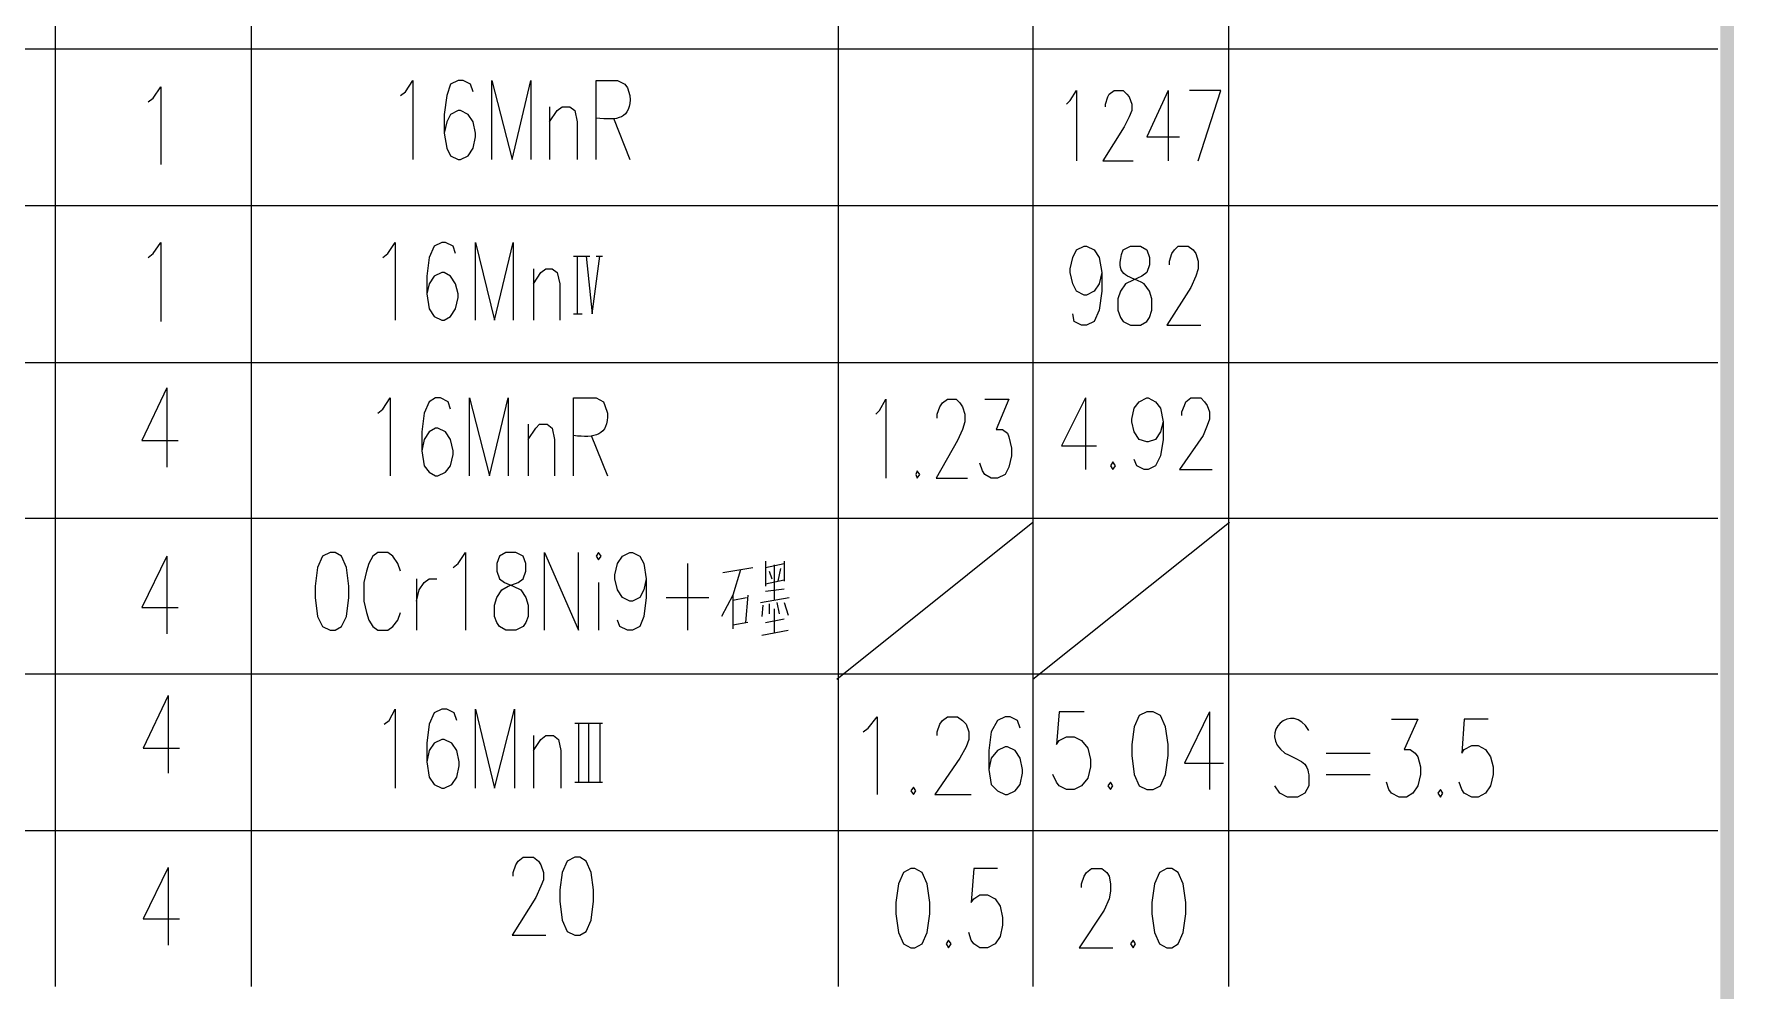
# Model space of a CAD drawing. Header units: millimetres. Extents: x 0 to 1648, y 27 to 2331.
# Drawn here: x 1403.6 to 1647.5, y 987.1 to 1124.3 of the extents above; entities that cross this region are included whole.
import ezdxf

# ---------------------------------------------------------------- set-up
doc = ezdxf.new("R2010")
doc.units = ezdxf.units.MM
doc.layers.add('1', color=7, linetype='Continuous')

msp = doc.modelspace()

# ---------------------------------------------------------------- hatches: boundary and pattern name
h = msp.add_hatch(color=0)
h.dxf.hatch_style = 2
h.paths.add_polyline_path([(1647.54, 2331.231732), (1645.56, 2329.431732), (1647.54, 27.231732)])
h = msp.add_hatch(color=0)
h.dxf.hatch_style = 2
h.paths.add_polyline_path([(1645.56, 2329.431732), (1647.54, 27.231732), (1645.56, 29.031732)])

# ---------------------------------------------------------------- linework, layer by layer
at = {"layer": '1', "color": 0, "lineweight": 5}
for points in [[(1406.7, 1144.491732), (1406.7, 1122.171732)], [(1434.78, 1144.491732), (1434.78, 1122.171732)], [(1519.02, 1144.491732), (1519.02, 1122.171732)], [(1546.92, 1144.491732), (1546.92, 1122.171732)], [(1575, 1144.491732), (1575, 1122.171732)], [(1645.2, 1122.171732), (1140.3, 1122.171732), (1140.3, 1099.671732)], [(1406.7, 1122.171732), (1406.7, 1099.671732)], [(1434.78, 1122.171732), (1434.78, 1099.671732)], [(1519.02, 1122.171732), (1519.02, 1099.671732)], [(1546.92, 1122.171732), (1546.92, 1099.671732)], [(1575, 1122.171732), (1575, 1099.671732)], [(1456.2, 1115.511732), (1456.92, 1116.051732), (1458, 1117.671732), (1458, 1106.331732)], [(1466.64, 1116.051732), (1466.28, 1117.131732), (1465.2, 1117.671732), (1464.48, 1117.671732), (1463.4, 1117.131732), (1462.86, 1115.511732), (1462.5, 1112.811732), (1462.5, 1110.111732), (1462.86, 1107.951732), (1463.4, 1106.871732), (1464.48, 1106.331732), (1464.84, 1106.331732), (1465.92, 1106.871732), (1466.64, 1107.951732), (1467, 1109.571732), (1467, 1110.111732), (1466.64, 1111.731732), (1465.92, 1112.811732), (1464.84, 1113.351732), (1464.48, 1113.351732), (1463.4, 1112.811732), (1462.86, 1111.731732), (1462.5, 1110.111732)], [(1469.34, 1106.331732), (1469.34, 1117.671732), (1472.22, 1106.331732), (1474.92, 1117.671732), (1474.92, 1106.331732)], [(1420.02, 1114.611732), (1420.74, 1115.151732), (1421.82, 1116.771732), (1421.82, 1105.611732)], [(1551.78, 1114.251732), (1552.32, 1114.791732), (1553.22, 1116.231732), (1553.22, 1106.151732)], [(1557.36, 1113.891732), (1557.36, 1114.251732), (1557.72, 1115.331732), (1557.9, 1115.691732), (1558.62, 1116.231732), (1559.88, 1116.231732), (1560.42, 1115.691732), (1560.78, 1115.331732), (1561.14, 1114.251732), (1561.14, 1113.351732), (1560.78, 1112.451732), (1560.06, 1111.011732), (1557, 1106.151732), (1561.32, 1106.151732)], [(1566.36, 1116.231732), (1563.3, 1109.571732), (1567.98, 1109.571732)], [(1566.36, 1116.231732), (1566.36, 1106.151732)], [(1570.68, 1106.151732), (1573.92, 1116.231732), (1569.42, 1116.231732)], [(1477.62, 1113.891732), (1477.62, 1106.331732)], [(1477.62, 1111.731732), (1478.7, 1113.351732), (1479.42, 1113.891732), (1480.5, 1113.891732), (1481.22, 1113.351732), (1481.58, 1111.731732), (1481.58, 1106.331732)], [(1486.8, 1112.271732), (1489.14, 1106.331732)], [(1645.2, 1099.671732), (1140.3, 1099.671732), (1140.3, 1077.171732)], [(1406.7, 1099.671732), (1406.7, 1077.171732)], [(1434.78, 1099.671732), (1434.78, 1077.171732)], [(1519.02, 1099.671732), (1519.02, 1077.171732)], [(1546.92, 1099.671732), (1546.92, 1077.171732)], [(1575, 1099.671732), (1575, 1077.171732)], [(1420.02, 1092.291732), (1420.74, 1092.831732), (1421.82, 1094.451732), (1421.82, 1083.111732)], [(1453.68, 1092.291732), (1454.4, 1092.831732), (1455.48, 1094.451732), (1455.48, 1083.291732)], [(1464.12, 1092.831732), (1463.76, 1093.911732), (1462.68, 1094.451732), (1462.14, 1094.451732), (1461.06, 1093.911732), (1460.34, 1092.291732), (1459.98, 1089.591732), (1459.98, 1087.071732), (1460.34, 1084.911732), (1461.06, 1083.831732), (1462.14, 1083.291732), (1462.5, 1083.291732), (1463.4, 1083.831732), (1464.12, 1084.911732), (1464.48, 1086.531732), (1464.48, 1087.071732), (1464.12, 1088.511732), (1463.4, 1089.591732), (1462.5, 1090.131732), (1462.14, 1090.131732), (1461.06, 1089.591732), (1460.34, 1088.511732), (1459.98, 1087.071732)], [(1467, 1083.291732), (1467, 1094.451732), (1469.7, 1083.291732), (1472.4, 1094.451732), (1472.4, 1083.291732)], [(1556.82, 1090.131732), (1556.46, 1088.511732), (1555.74, 1087.431732), (1554.66, 1086.891732), (1554.3, 1086.891732), (1553.22, 1087.431732), (1552.68, 1088.511732), (1552.32, 1090.131732), (1552.32, 1090.671732), (1552.68, 1092.291732), (1553.22, 1093.371732), (1554.3, 1093.911732), (1554.66, 1093.911732), (1555.74, 1093.371732), (1556.46, 1092.291732), (1556.82, 1090.131732), (1556.82, 1087.431732), (1556.46, 1084.731732), (1555.74, 1083.111732), (1554.66, 1082.571732), (1553.94, 1082.571732), (1552.86, 1083.111732), (1552.68, 1084.191732)], [(1566.54, 1091.211732), (1566.54, 1091.751732), (1566.9, 1092.831732), (1567.26, 1093.371732), (1567.8, 1093.911732), (1569.24, 1093.911732), (1569.96, 1093.371732), (1570.32, 1092.831732), (1570.68, 1091.751732), (1570.68, 1090.671732), (1570.32, 1089.591732), (1569.6, 1087.971732), (1566.18, 1082.571732), (1571.04, 1082.571732)], [(1475.28, 1090.671732), (1475.28, 1083.291732)], [(1475.28, 1088.511732), (1476.36, 1090.131732), (1477.08, 1090.671732), (1477.98, 1090.671732), (1478.7, 1090.131732), (1479.06, 1088.511732), (1479.06, 1083.291732)], [(1481.04, 1092.471732), (1483.38, 1092.471732)], [(1481.58, 1092.471732), (1481.58, 1084.191732)], [(1482.84, 1092.471732), (1483.74, 1084.191732), (1484.82, 1092.471732)], [(1484.28, 1092.471732), (1485.18, 1092.471732)], [(1481.04, 1084.191732), (1482.3, 1084.191732)], [(1645.2, 1077.171732), (1140.3, 1077.171732), (1140.3, 1054.851732)], [(1406.7, 1077.171732), (1406.7, 1054.851732)], [(1434.78, 1077.171732), (1434.78, 1054.851732)], [(1519.02, 1077.171732), (1519.02, 1054.851732)], [(1546.92, 1077.171732), (1546.92, 1054.851732)], [(1575, 1077.171732), (1575, 1054.851732)], [(1422.72, 1073.571732), (1419.12, 1066.011732), (1424.34, 1066.011732)], [(1422.72, 1073.571732), (1422.72, 1062.231732)], [(1452.96, 1069.971732), (1453.68, 1070.511732), (1454.76, 1072.131732), (1454.76, 1060.971732)], [(1463.4, 1070.511732), (1463.04, 1071.591732), (1461.96, 1072.131732), (1461.24, 1072.131732), (1460.34, 1071.591732), (1459.62, 1069.971732), (1459.26, 1067.271732), (1459.26, 1064.571732), (1459.62, 1062.411732), (1460.34, 1061.511732), (1461.24, 1060.971732), (1461.6, 1060.971732), (1462.68, 1061.511732), (1463.4, 1062.411732), (1463.76, 1064.031732), (1463.76, 1064.571732), (1463.4, 1066.191732), (1462.68, 1067.271732), (1461.6, 1067.811732), (1461.24, 1067.811732), (1460.34, 1067.271732), (1459.62, 1066.191732), (1459.26, 1064.571732)], [(1466.1, 1060.971732), (1466.1, 1072.131732), (1468.98, 1060.971732), (1471.68, 1072.131732), (1471.68, 1060.971732)], [(1524.42, 1069.791732), (1524.96, 1070.331732), (1525.86, 1071.951732), (1525.86, 1060.611732)], [(1533.24, 1069.251732), (1533.24, 1069.791732), (1533.6, 1070.871732), (1533.96, 1071.411732), (1534.68, 1071.951732), (1535.94, 1071.951732), (1536.48, 1071.411732), (1536.84, 1070.871732), (1537.2, 1069.791732), (1537.2, 1068.711732), (1536.84, 1067.631732), (1536.12, 1066.011732), (1533.06, 1060.611732), (1537.56, 1060.611732)], [(1540.08, 1071.951732), (1543.5, 1071.951732), (1541.7, 1067.631732), (1542.6, 1067.631732), (1543.32, 1067.091732), (1543.5, 1066.551732), (1543.86, 1064.931732), (1543.86, 1063.851732), (1543.5, 1062.231732), (1542.96, 1061.151732), (1541.88, 1060.611732), (1540.98, 1060.611732), (1540.08, 1061.151732), (1539.72, 1061.691732), (1539.36, 1062.771732)], [(1554.48, 1072.131732), (1551.06, 1065.291732), (1556.1, 1065.291732)], [(1554.48, 1072.131732), (1554.48, 1061.871732)], [(1565.64, 1068.711732), (1565.28, 1067.271732), (1564.56, 1066.191732), (1563.48, 1065.831732), (1563.3, 1065.831732), (1562.22, 1066.191732), (1561.5, 1067.271732), (1561.14, 1068.711732), (1561.14, 1069.071732), (1561.5, 1070.691732), (1562.22, 1071.591732), (1563.3, 1072.131732), (1563.48, 1072.131732), (1564.56, 1071.591732), (1565.28, 1070.691732), (1565.64, 1068.711732), (1565.64, 1066.191732), (1565.28, 1063.851732), (1564.56, 1062.411732), (1563.48, 1061.871732), (1562.94, 1061.871732), (1561.86, 1062.411732), (1561.5, 1063.311732)], [(1568.34, 1069.611732), (1568.34, 1070.151732), (1568.7, 1071.051732), (1568.88, 1071.591732), (1569.6, 1072.131732), (1571.04, 1072.131732), (1571.58, 1071.591732), (1571.94, 1071.051732), (1572.3, 1070.151732), (1572.3, 1069.071732), (1571.94, 1068.171732), (1571.4, 1066.731732), (1567.98, 1061.871732), (1572.66, 1061.871732)], [(1474.56, 1068.351732), (1474.56, 1060.971732)], [(1474.56, 1066.191732), (1475.64, 1067.811732), (1476.18, 1068.351732), (1477.26, 1068.351732), (1477.98, 1067.811732), (1478.34, 1066.191732), (1478.34, 1060.971732)], [(1483.56, 1066.731732), (1485.9, 1060.971732)], [(1530.36, 1061.691732), (1530.18, 1061.151732), (1530.36, 1060.611732), (1530.72, 1061.151732), (1530.36, 1061.691732)], [(1558.44, 1062.951732), (1558.08, 1062.411732), (1558.44, 1061.871732), (1558.8, 1062.411732), (1558.44, 1062.951732)], [(1645.2, 1054.851732), (1140.3, 1054.851732), (1140.3, 1032.351732)], [(1406.7, 1054.851732), (1406.7, 1032.351732)], [(1434.78, 1054.851732), (1434.78, 1032.351732)], [(1518.84, 1031.811732), (1546.92, 1054.311732)], [(1519.02, 1054.851732), (1519.02, 1032.351732)], [(1546.92, 1054.851732), (1546.92, 1032.351732)], [(1546.92, 1031.811732), (1575.18, 1054.311732)], [(1575, 1054.851732), (1575, 1032.351732)], [(1422.72, 1049.451732), (1419.12, 1042.071732), (1424.34, 1042.071732)], [(1422.72, 1049.451732), (1422.72, 1038.291732)], [(1446.12, 1049.991732), (1445.04, 1049.451732), (1444.32, 1047.831732), (1443.96, 1045.131732), (1443.96, 1043.511732), (1444.32, 1040.811732), (1445.04, 1039.371732), (1446.12, 1038.831732), (1446.84, 1038.831732), (1447.74, 1039.371732), (1448.46, 1040.811732), (1448.82, 1043.511732), (1448.82, 1045.131732), (1448.46, 1047.831732), (1447.74, 1049.451732), (1446.84, 1049.991732), (1446.12, 1049.991732)], [(1456.2, 1047.291732), (1455.84, 1048.371732), (1455.12, 1049.451732), (1454.4, 1049.991732), (1452.96, 1049.991732), (1452.24, 1049.451732), (1451.7, 1048.371732), (1451.34, 1047.291732), (1450.98, 1045.671732), (1450.98, 1042.971732), (1451.34, 1041.351732), (1451.7, 1040.271732), (1452.24, 1039.371732), (1452.96, 1038.831732), (1454.4, 1038.831732), (1455.12, 1039.371732), (1455.84, 1040.271732), (1456.2, 1041.351732)], [(1463.76, 1047.831732), (1464.48, 1048.371732), (1465.56, 1049.991732), (1465.56, 1038.831732)], [(1471.32, 1049.991732), (1470.42, 1049.451732), (1470.06, 1048.371732), (1470.06, 1047.291732), (1470.42, 1046.211732), (1471.14, 1045.671732), (1472.4, 1045.131732), (1473.48, 1044.591732), (1474.2, 1043.511732), (1474.56, 1042.431732), (1474.56, 1040.811732), (1474.2, 1039.911732), (1473.84, 1039.371732), (1472.76, 1038.831732), (1471.32, 1038.831732), (1470.42, 1039.371732), (1470.06, 1039.911732), (1469.7, 1040.811732), (1469.7, 1042.431732), (1470.06, 1043.511732), (1470.78, 1044.591732), (1471.68, 1045.131732), (1473.12, 1045.671732), (1473.84, 1046.211732), (1474.2, 1047.291732), (1474.2, 1048.371732), (1473.84, 1049.451732), (1472.76, 1049.991732), (1471.32, 1049.991732)], [(1476.9, 1038.831732), (1476.9, 1049.991732), (1481.76, 1038.831732), (1481.76, 1049.991732)], [(1484.28, 1049.451732), (1484.64, 1048.911732), (1485, 1049.451732), (1484.64, 1049.991732), (1484.28, 1049.451732)], [(1491.48, 1046.211732), (1491.12, 1044.591732), (1490.58, 1043.511732), (1489.5, 1042.971732), (1489.14, 1042.971732), (1488.06, 1043.511732), (1487.34, 1044.591732), (1486.98, 1046.211732), (1486.98, 1046.751732), (1487.34, 1048.371732), (1488.06, 1049.451732), (1489.14, 1049.991732), (1489.5, 1049.991732), (1490.58, 1049.451732), (1491.12, 1048.371732), (1491.48, 1046.211732), (1491.48, 1043.511732), (1491.12, 1040.811732), (1490.58, 1039.371732), (1489.5, 1038.831732), (1488.78, 1038.831732), (1487.7, 1039.371732), (1487.34, 1040.271732)], [(1497.42, 1048.371732), (1497.42, 1038.831732)], [(1504.98, 1047.471732), (1503.9, 1043.871732), (1502.28, 1040.811732)], [(1502.46, 1047.111732), (1506.78, 1047.831732)], [(1508.58, 1048.731732), (1508.58, 1045.131732)], [(1508.58, 1047.831732), (1511.28, 1048.371732)], [(1509.12, 1047.291732), (1509.48, 1046.211732)], [(1509.84, 1048.191732), (1509.84, 1043.151732)], [(1510.74, 1047.651732), (1510.38, 1045.851732)], [(1511.28, 1048.731732), (1511.28, 1045.851732)], [(1458.54, 1046.211732), (1458.54, 1038.831732)], [(1458.54, 1042.971732), (1458.9, 1044.591732), (1459.62, 1045.671732), (1460.34, 1046.211732), (1461.42, 1046.211732)], [(1484.64, 1045.671732), (1484.64, 1038.831732)], [(1508.58, 1045.491732), (1511.28, 1046.031732)], [(1508.58, 1044.411732), (1511.28, 1044.771732)], [(1494.36, 1043.511732), (1500.48, 1043.511732)], [(1503.9, 1043.871732), (1503.9, 1039.011732)], [(1503.9, 1043.151732), (1505.88, 1043.511732)], [(1506.06, 1043.871732), (1505.7, 1039.911732)], [(1507.86, 1042.791732), (1512, 1043.511732)], [(1508.22, 1042.431732), (1508.04, 1040.811732)], [(1509.12, 1042.611732), (1509.12, 1041.171732)], [(1509.84, 1041.891732), (1509.84, 1038.471732)], [(1510.2, 1042.791732), (1510.56, 1041.171732)], [(1511.28, 1042.791732), (1511.82, 1040.991732)], [(1506.06, 1039.911732), (1503.9, 1039.551732)], [(1508.58, 1039.911732), (1511.28, 1040.451732)], [(1508.04, 1038.111732), (1511.82, 1038.831732)], [(1645.2, 1032.531732), (1140.3, 1032.531732), (1140.3, 1010.031732)], [(1406.7, 1032.531732), (1406.7, 1010.031732)], [(1434.78, 1032.531732), (1434.78, 1010.031732)], [(1519.02, 1032.531732), (1519.02, 1010.031732)], [(1546.92, 1032.531732), (1546.92, 1010.031732)], [(1575, 1032.531732), (1575, 1010.031732)], [(1422.9, 1029.471732), (1419.3, 1021.911732), (1424.52, 1021.911732)], [(1422.9, 1029.471732), (1422.9, 1018.311732)], [(1453.86, 1025.331732), (1454.58, 1025.871732), (1455.48, 1027.491732), (1455.48, 1016.151732)], [(1464.3, 1025.871732), (1463.94, 1026.951732), (1462.86, 1027.491732), (1462.14, 1027.491732), (1461.06, 1026.951732), (1460.34, 1025.331732), (1459.98, 1022.631732), (1459.98, 1019.931732), (1460.34, 1017.771732), (1461.06, 1016.691732), (1462.14, 1016.151732), (1462.5, 1016.151732), (1463.58, 1016.691732), (1464.3, 1017.771732), (1464.66, 1019.391732), (1464.66, 1019.931732), (1464.3, 1021.551732), (1463.58, 1022.631732), (1462.5, 1023.171732), (1462.14, 1023.171732), (1461.06, 1022.631732), (1460.34, 1021.551732), (1459.98, 1019.931732)], [(1467, 1016.151732), (1467, 1027.491732), (1469.7, 1016.151732), (1472.58, 1027.491732), (1472.58, 1016.151732)], [(1554.3, 1027.131732), (1550.7, 1027.131732), (1550.34, 1022.451732), (1550.7, 1022.991732), (1551.78, 1023.531732), (1552.86, 1023.531732), (1553.94, 1022.991732), (1554.84, 1021.911732), (1555.2, 1020.291732), (1555.2, 1019.211732), (1554.84, 1017.591732), (1553.94, 1016.511732), (1552.86, 1015.971732), (1551.78, 1015.971732), (1550.7, 1016.511732), (1550.34, 1017.051732), (1549.8, 1018.131732)], [(1563.3, 1027.131732), (1562.22, 1026.591732), (1561.5, 1024.971732), (1561.14, 1022.451732), (1561.14, 1020.831732), (1561.5, 1018.131732), (1562.22, 1016.511732), (1563.3, 1015.971732), (1564.2, 1015.971732), (1565.28, 1016.511732), (1566, 1018.131732), (1566.36, 1020.831732), (1566.36, 1022.451732), (1566, 1024.971732), (1565.28, 1026.591732), (1564.2, 1027.131732), (1563.3, 1027.131732)], [(1572.3, 1027.131732), (1568.7, 1019.751732), (1574.28, 1019.751732)], [(1572.3, 1027.131732), (1572.3, 1015.971732)], [(1481.22, 1025.511732), (1485.18, 1025.511732)], [(1481.76, 1025.511732), (1481.76, 1017.051732)], [(1483.2, 1025.511732), (1483.2, 1017.051732)], [(1484.82, 1025.511732), (1484.82, 1017.051732)], [(1522.62, 1024.251732), (1523.34, 1024.791732), (1524.6, 1026.411732), (1524.6, 1015.251732)], [(1533.24, 1023.711732), (1533.24, 1024.251732), (1533.6, 1025.331732), (1533.96, 1025.871732), (1534.68, 1026.411732), (1536.12, 1026.411732), (1536.84, 1025.871732), (1537.38, 1025.331732), (1537.74, 1024.251732), (1537.74, 1023.171732), (1537.38, 1022.091732), (1536.48, 1020.471732), (1532.88, 1015.251732), (1538.1, 1015.251732)], [(1545.12, 1024.791732), (1544.76, 1025.871732), (1543.68, 1026.411732), (1542.96, 1026.411732), (1541.88, 1025.871732), (1540.98, 1024.251732), (1540.62, 1021.551732), (1540.62, 1018.851732), (1540.98, 1016.691732), (1541.88, 1015.791732), (1542.96, 1015.251732), (1543.32, 1015.251732), (1544.4, 1015.791732), (1545.12, 1016.691732), (1545.48, 1018.311732), (1545.48, 1018.851732), (1545.12, 1020.471732), (1544.4, 1021.551732), (1543.32, 1022.091732), (1542.96, 1022.091732), (1541.88, 1021.551732), (1540.98, 1020.471732), (1540.62, 1018.851732)], [(1598.4, 1026.051732), (1602.18, 1026.051732), (1600.2, 1021.731732), (1601.1, 1021.731732), (1601.82, 1021.191732), (1602.18, 1020.651732), (1602.54, 1019.211732), (1602.54, 1018.131732), (1602.18, 1016.511732), (1601.46, 1015.431732), (1600.56, 1014.891732), (1599.48, 1014.891732), (1598.4, 1015.431732), (1598.04, 1015.971732), (1597.68, 1017.051732)], [(1612.26, 1026.051732), (1608.84, 1026.051732), (1608.48, 1021.191732), (1608.84, 1021.731732), (1609.92, 1022.271732), (1610.82, 1022.271732), (1611.9, 1021.731732), (1612.62, 1020.651732), (1612.98, 1019.211732), (1612.98, 1018.131732), (1612.62, 1016.511732), (1611.9, 1015.431732), (1610.82, 1014.891732), (1609.92, 1014.891732), (1608.84, 1015.431732), (1608.48, 1015.971732), (1608.12, 1017.051732)], [(1475.28, 1023.711732), (1475.28, 1016.151732)], [(1475.28, 1021.551732), (1476.36, 1023.171732), (1477.08, 1023.711732), (1478.16, 1023.711732), (1478.88, 1023.171732), (1479.24, 1021.551732), (1479.24, 1016.151732)], [(1589.04, 1021.191732), (1595.34, 1021.191732)], [(1589.04, 1018.131732), (1595.34, 1018.131732)], [(1481.22, 1017.051732), (1485.18, 1017.051732)], [(1529.82, 1016.331732), (1529.46, 1015.791732), (1529.82, 1015.251732), (1530.18, 1015.791732), (1529.82, 1016.331732)], [(1558.08, 1017.051732), (1557.72, 1016.511732), (1558.08, 1015.971732), (1558.44, 1016.511732), (1558.08, 1017.051732)], [(1605.42, 1015.971732), (1605.06, 1015.431732), (1605.42, 1014.891732), (1605.78, 1015.431732), (1605.42, 1015.971732)], [(1645.2, 1010.031732), (1140.3, 1010.031732), (1140.3, 987.711732)], [(1406.7, 1010.031732), (1406.7, 987.711732)], [(1434.78, 1010.031732), (1434.78, 987.711732)], [(1519.02, 1010.031732), (1519.02, 987.711732)], [(1546.92, 1010.031732), (1546.92, 987.711732)], [(1575, 1010.031732), (1575, 987.711732)], [(1472.4, 1003.551732), (1472.4, 1004.091732), (1472.76, 1005.171732), (1473.12, 1005.711732), (1473.84, 1006.251732), (1475.28, 1006.251732), (1476, 1005.711732), (1476.36, 1005.171732), (1476.72, 1004.091732), (1476.72, 1003.011732), (1476.36, 1002.111732), (1475.64, 1000.491732), (1472.22, 995.091732), (1477.08, 995.091732)], [(1481.22, 1006.251732), (1480.14, 1005.711732), (1479.42, 1004.091732), (1479.06, 1001.571732), (1479.06, 999.951732), (1479.42, 997.251732), (1480.14, 995.631732), (1481.22, 995.091732), (1481.94, 995.091732), (1482.84, 995.631732), (1483.56, 997.251732), (1483.92, 999.951732), (1483.92, 1001.571732), (1483.56, 1004.091732), (1482.84, 1005.711732), (1481.94, 1006.251732), (1481.22, 1006.251732)], [(1422.9, 1004.811732), (1419.3, 997.431732), (1424.52, 997.431732)], [(1422.9, 1004.811732), (1422.9, 993.651732)], [(1529.46, 1004.631732), (1528.38, 1004.091732), (1527.66, 1002.471732), (1527.3, 999.771732), (1527.3, 998.151732), (1527.66, 995.451732), (1528.38, 993.831732), (1529.46, 993.291732), (1530, 993.291732), (1531.08, 993.831732), (1531.8, 995.451732), (1532.16, 998.151732), (1532.16, 999.771732), (1531.8, 1002.471732), (1531.08, 1004.091732), (1530, 1004.631732), (1529.46, 1004.631732)], [(1541.88, 1004.631732), (1538.46, 1004.631732), (1538.1, 999.771732), (1538.46, 1000.311732), (1539.36, 1000.851732), (1540.44, 1000.851732), (1541.52, 1000.311732), (1542.24, 999.231732), (1542.6, 997.611732), (1542.6, 996.531732), (1542.24, 994.911732), (1541.52, 993.831732), (1540.44, 993.291732), (1539.36, 993.291732), (1538.46, 993.831732), (1538.1, 994.371732), (1537.74, 995.451732)], [(1553.94, 1001.931732), (1553.94, 1002.471732), (1554.3, 1003.551732), (1554.66, 1004.091732), (1555.38, 1004.631732), (1556.82, 1004.631732), (1557.54, 1004.091732), (1557.9, 1003.551732), (1558.08, 1002.471732), (1558.08, 1001.391732), (1557.9, 1000.311732), (1557.18, 998.691732), (1553.58, 993.291732), (1558.44, 993.291732)], [(1566.18, 1004.631732), (1565.1, 1004.091732), (1564.38, 1002.471732), (1564.02, 999.771732), (1564.02, 998.151732), (1564.38, 995.451732), (1565.1, 993.831732), (1566.18, 993.291732), (1566.9, 993.291732), (1567.8, 993.831732), (1568.52, 995.451732), (1568.88, 998.151732), (1568.88, 999.771732), (1568.52, 1002.471732), (1567.8, 1004.091732), (1566.9, 1004.631732), (1566.18, 1004.631732)], [(1534.86, 994.371732), (1534.5, 993.831732), (1534.86, 993.291732), (1535.22, 993.831732), (1534.86, 994.371732)], [(1561.32, 994.371732), (1560.96, 993.831732), (1561.32, 993.291732), (1561.68, 993.831732), (1561.32, 994.371732)]]:
    msp.add_lwpolyline(points, dxfattribs=at)
for points, knots in [([(1484.28, 1106.331732), (1484.28, 1106.331732), (1484.28, 1117.671732), (1484.28, 1117.671732), (1484.28, 1117.671732), (1487.34, 1117.671732), (1487.34, 1117.671732), (1487.34, 1117.671732), (1488.42, 1117.131732), (1488.42, 1117.131732), (1488.42, 1117.131732), (1488.78, 1116.591732), (1488.78, 1116.591732), (1488.78, 1116.591732), (1489.14, 1115.511732), (1489.14, 1115.511732), (1489.32, 1112.091732), (1487.34, 1111.911732), (1484.28, 1112.271732)], [0, 0, 0, 0, 1, 1, 1, 2, 2, 2, 3, 3, 3, 4, 4, 4, 5, 5, 5, 6, 6, 6, 6]), ([(1560.96, 1093.911732), (1560.96, 1093.911732), (1559.88, 1093.371732), (1559.88, 1093.371732), (1558.62, 1089.591732), (1560.42, 1089.771732), (1562.94, 1088.511732), (1562.94, 1088.511732), (1563.66, 1087.431732), (1563.66, 1087.431732), (1563.66, 1087.431732), (1564.02, 1086.351732), (1564.02, 1086.351732), (1564.02, 1086.351732), (1564.02, 1084.731732), (1564.02, 1084.731732), (1564.02, 1084.731732), (1563.66, 1083.651732), (1563.66, 1083.651732), (1563.66, 1083.651732), (1563.3, 1083.111732), (1563.3, 1083.111732), (1563.3, 1083.111732), (1562.4, 1082.571732), (1562.4, 1082.571732), (1562.4, 1082.571732), (1560.96, 1082.571732), (1560.96, 1082.571732), (1560.96, 1082.571732), (1559.88, 1083.111732), (1559.88, 1083.111732), (1559.88, 1083.111732), (1559.52, 1083.651732), (1559.52, 1083.651732), (1559.52, 1083.651732), (1559.16, 1084.731732), (1559.16, 1084.731732), (1559.16, 1084.731732), (1559.16, 1086.351732), (1559.16, 1086.351732), (1559.16, 1086.351732), (1559.52, 1087.431732), (1559.52, 1087.431732), (1559.52, 1087.431732), (1560.24, 1088.511732), (1560.24, 1088.511732), (1560.24, 1088.511732), (1561.32, 1089.051732), (1561.32, 1089.051732), (1561.32, 1089.051732), (1562.58, 1089.591732), (1562.58, 1089.591732), (1562.58, 1089.591732), (1563.3, 1090.131732), (1563.3, 1090.131732), (1563.3, 1090.131732), (1563.66, 1091.211732), (1563.66, 1091.211732), (1563.66, 1091.211732), (1563.66, 1092.291732), (1563.66, 1092.291732), (1563.66, 1092.291732), (1563.3, 1093.371732), (1563.3, 1093.371732), (1563.3, 1093.371732), (1562.4, 1093.911732), (1562.4, 1093.911732), (1562.4, 1093.911732), (1560.96, 1093.911732), (1560.96, 1093.911732)], [0, 0, 0, 0, 1, 1, 1, 2, 2, 2, 3, 3, 3, 4, 4, 4, 5, 5, 5, 6, 6, 6, 7, 7, 7, 8, 8, 8, 9, 9, 9, 10, 10, 10, 11, 11, 11, 12, 12, 12, 13, 13, 13, 14, 14, 14, 15, 15, 15, 16, 16, 16, 17, 17, 17, 18, 18, 18, 19, 19, 19, 20, 20, 20, 21, 21, 21, 22, 22, 22, 23, 23, 23, 23]), ([(1481.04, 1060.971732), (1481.04, 1060.971732), (1481.04, 1072.131732), (1481.04, 1072.131732), (1481.04, 1072.131732), (1484.28, 1072.131732), (1484.28, 1072.131732), (1484.28, 1072.131732), (1485.36, 1071.591732), (1485.36, 1071.591732), (1485.36, 1071.591732), (1485.54, 1071.051732), (1485.54, 1071.051732), (1485.54, 1071.051732), (1485.9, 1069.971732), (1485.9, 1069.971732), (1486.08, 1066.731732), (1484.1, 1066.371732), (1481.04, 1066.731732)], [0, 0, 0, 0, 1, 1, 1, 2, 2, 2, 3, 3, 3, 4, 4, 4, 5, 5, 5, 6, 6, 6, 6]), ([(1586.52, 1024.431732), (1584.18, 1028.751732), (1579.14, 1024.071732), (1583.1, 1021.191732), (1585.98, 1019.751732), (1586.7, 1019.931732), (1586.52, 1016.511732), (1586.52, 1016.511732), (1585.98, 1015.431732), (1585.98, 1015.431732), (1585.98, 1015.431732), (1584.9, 1014.891732), (1584.9, 1014.891732), (1584.9, 1014.891732), (1583.46, 1014.891732), (1583.46, 1014.891732), (1583.46, 1014.891732), (1582.38, 1015.431732), (1582.38, 1015.431732), (1582.38, 1015.431732), (1581.66, 1016.511732), (1581.66, 1016.511732)], [0, 0, 0, 0, 1, 1, 1, 2, 2, 2, 3, 3, 3, 4, 4, 4, 5, 5, 5, 6, 6, 6, 7, 7, 7, 7])]:
    msp.add_open_spline(points, degree=3, knots=knots, dxfattribs=at)

doc.saveas('drawing.dxf')
